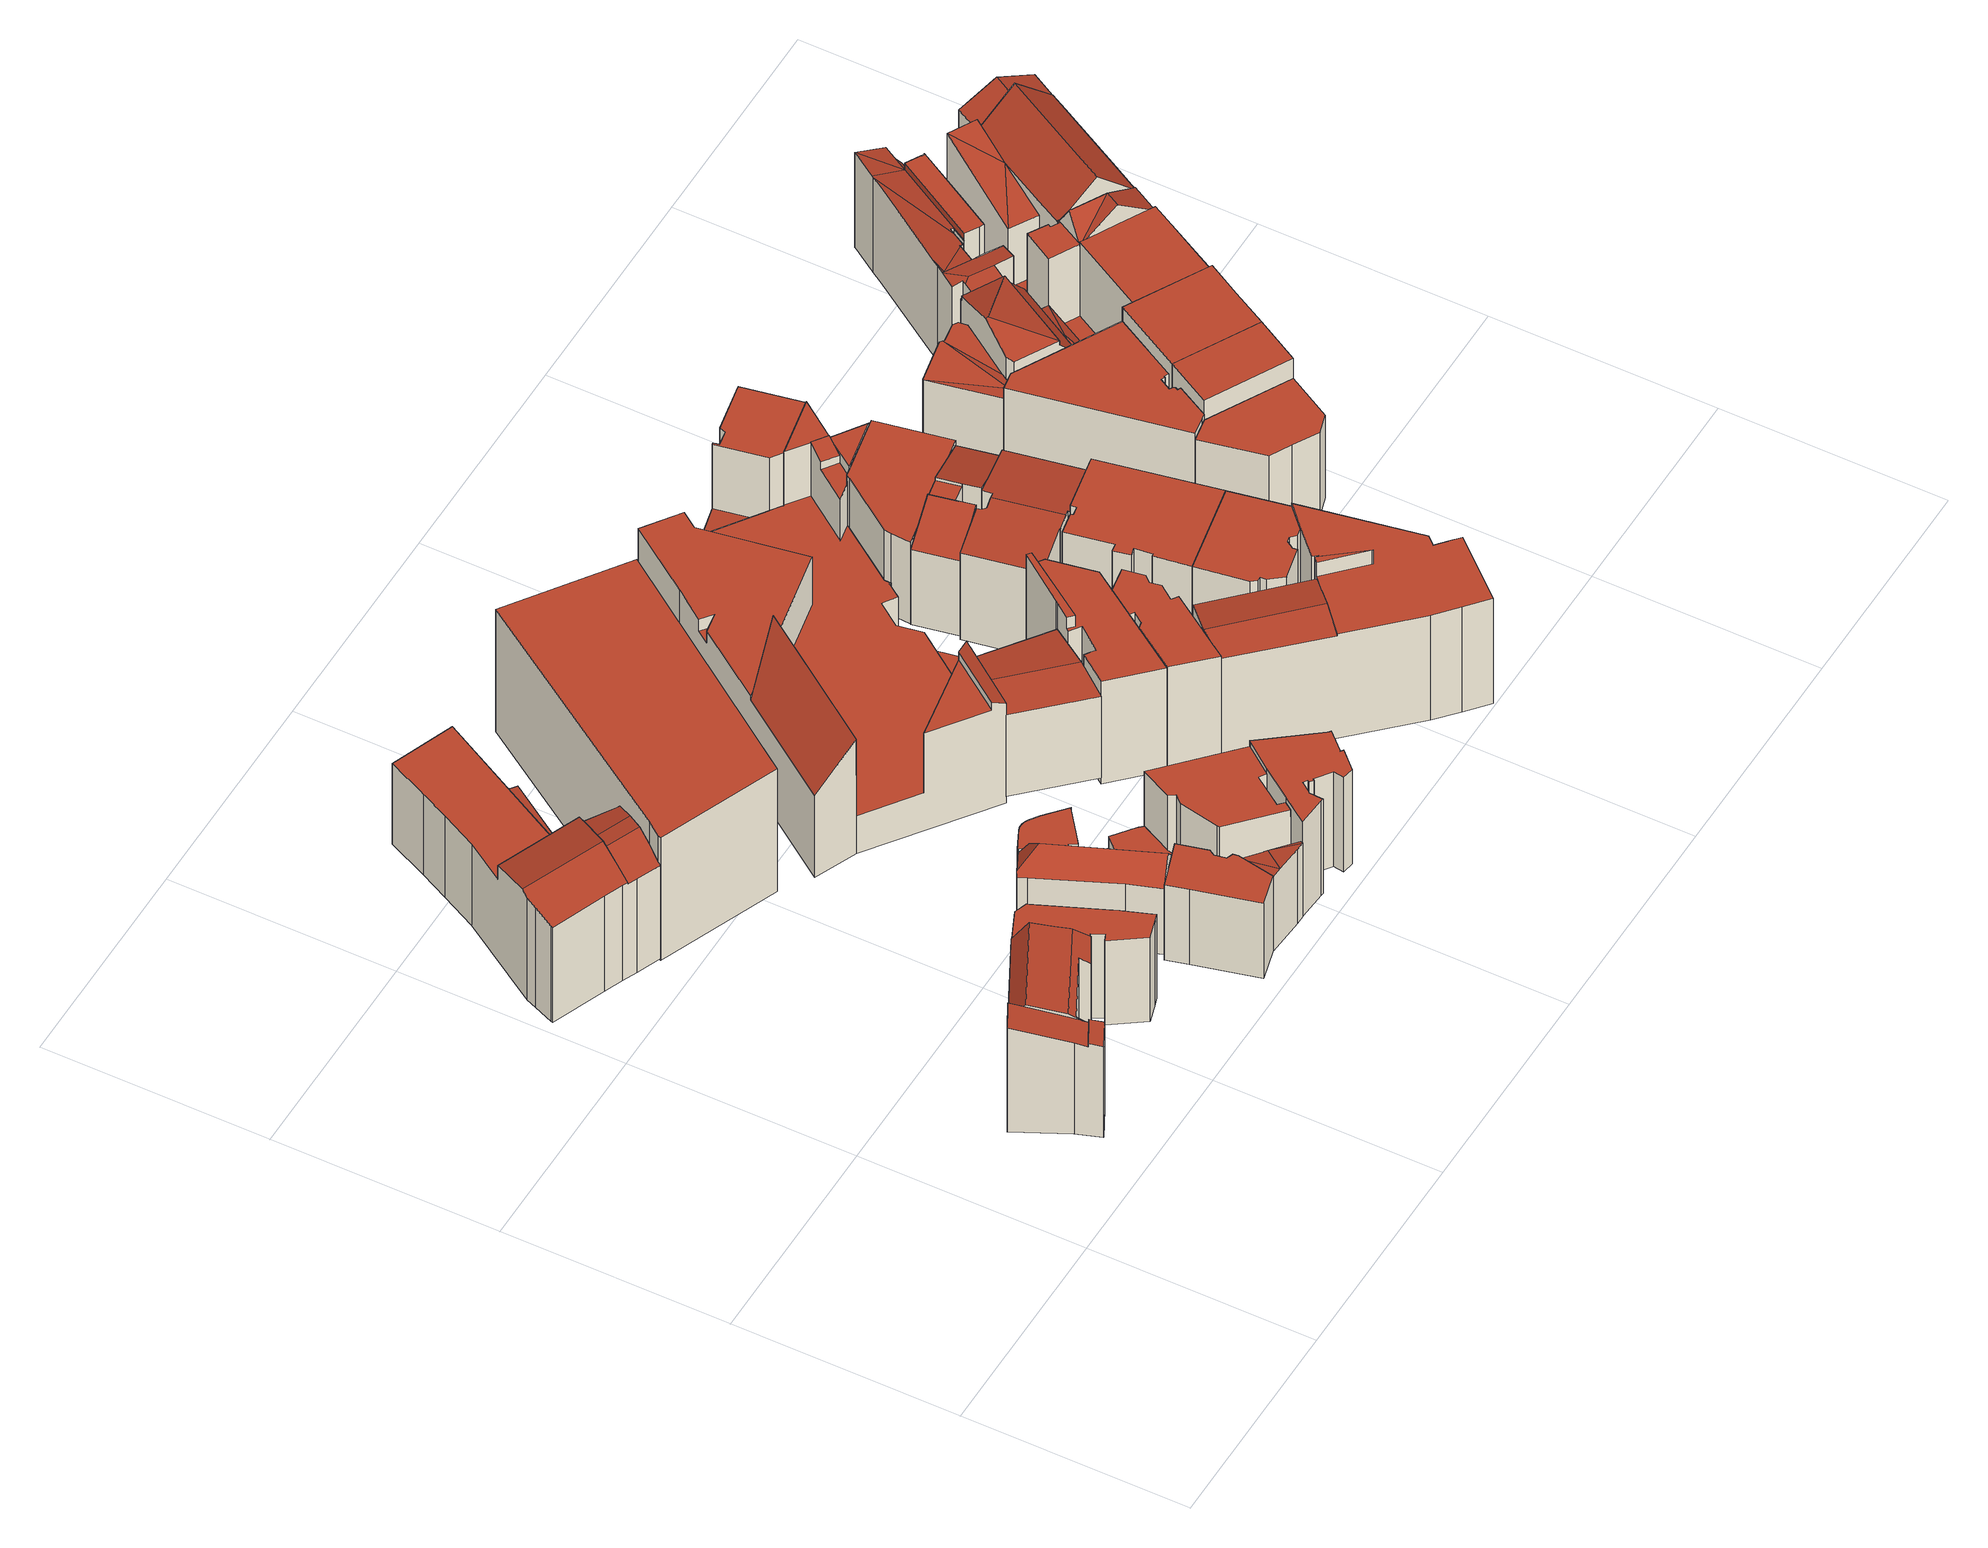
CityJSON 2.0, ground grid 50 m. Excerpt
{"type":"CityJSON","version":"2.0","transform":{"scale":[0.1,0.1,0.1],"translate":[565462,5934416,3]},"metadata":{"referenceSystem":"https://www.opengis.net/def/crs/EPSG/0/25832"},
"CityObjects":{
"building1":{"type":"Building","attributes":{"Gemeindeschluessel":"02100108","Geometrietyp2DReferenz":"3000","function":"31001_2010","roofType":"2100","measuredHeight":28.97,"storeysAboveGround":5},"address":[{"country":"Germany","locality":"Hamburg","thoroughfareNumber":"23","thoroughfareName":"Gänsemarkt","postcode":"20354"}],"geometry":[{"type":"Solid","lod":"2","boundaries":[[[[0,1,2,3,4,5,6]],[[6,7,8,9,10]],[[11,12,13,14]],[[15,16,17,8,7,18]],[[19,20,21,22,23,24,25,26,15,18,5]],[[27,20,19,28]],[[0,6,10]],[[2,1,29,30]],[[13,12,4,3]],[[17,16,31,32]],[[26,25,33,34]],[[25,24,35,33]],[[24,23,36,35]],[[23,22,37,36]],[[22,21,38,37]],[[39,30,29,40,32,31,34,33,35,36,37,38,41]],[[29,1,0,10,9,40]],[[5,18,7,6]],[[38,21,20,27,41]],[[31,16,15,26,34]],[[41,27,28,11,14,39]],[[40,9,8,17,32]],[[39,14,13,3,2,30]],[[12,11,28,19,5,4]]]],"semantics":{"surfaces":[{"type":"RoofSurface"},{"type":"WallSurface"},{"type":"GroundSurface"}],"values":[[0,0,0,0,0,0,1,1,1,1,1,1,1,1,1,2,1,1,1,1,1,1,1,1]]}}]},
"building2":{"type":"Building","attributes":{"Gemeindeschluessel":"02100108","Geometrietyp2DReferenz":"3000","function":"31001_2010","roofType":"1000","measuredHeight":23.47,"storeysAboveGround":5},"address":[{"country":"Germany","locality":"Hamburg","thoroughfareNumber":"19","thoroughfareName":"Gänsemarkt","postcode":"20354"}],"geometry":[{"type":"Solid","lod":"2","boundaries":[[[[42,43,44,45]],[[46,47,48,49]],[[47,50,51,48]],[[50,52,53,51]],[[52,54,55,53]],[[54,56,57,55]],[[56,58,59,57]],[[58,60,61,59]],[[60,62,63,61]],[[62,64,65,63]],[[64,66,67,65]],[[66,42,45,67]],[[68,69,70,71]],[[69,72,73,70]],[[69,68,74,75,43,42,66,64,62,60,58,56,54,52,50,47,46,72]],[[48,51,53,55,57,59,61,63,65,67,45,44,76,77,71,70,73,49]],[[73,72,46,49]],[[77,74,68,71]],[[76,75,74,77]],[[44,43,75,76]]]],"semantics":{"surfaces":[{"type":"WallSurface"},{"type":"RoofSurface"},{"type":"GroundSurface"}],"values":[[0,0,0,0,0,0,0,0,0,0,0,0,0,0,1,2,0,0,0,0]]}}]},
"building3":{"type":"Building","attributes":{"Gemeindeschluessel":"02100108","Geometrietyp2DReferenz":"3000","function":"31001_2010","roofType":"1000","measuredHeight":28.95,"storeysAboveGround":7},"address":[{"country":"Germany","locality":"Hamburg","thoroughfareNumber":"44b","thoroughfareName":"Gänsemarkt","postcode":"20354"}],"geometry":[{"type":"Solid","lod":"2","boundaries":[[[[78,79,80,81,82,83,84]],[[80,85,86,81]],[[87,88,89,90]],[[86,85,91,92,93]],[[94,95,88,87,96]],[[97,98,99,100,101]],[[102,103,104,105]],[[103,106,107,104]],[[106,108,109,107]],[[110,102,105,111]],[[112,113,114,115]],[[79,78,116,117]],[[78,84,118,116]],[[92,91,119,120]],[[88,95,101,100]],[[94,96,121,122]],[[98,97,123,124]],[[125,82,81,86,93,126,127]],[[121,128,120,119,117,116,118,129,130,111,105,104,107,109,115,114,131,132,124,123,122]],[[109,108,133,134,135,112,115]],[[119,91,85,80,79,117]],[[121,96,87,90,136,137,128]],[[128,137,126,93,92,120]],[[123,97,101,95,94,122]],[[132,138,139,99,98,124]],[[118,84,83,129]],[[129,83,82,125,140,130]],[[89,88,100,99,139,141]],[[132,131,142,138]],[[131,114,113,142]],[[90,89,141,135,134,136]],[[111,130,140,110]],[[113,112,135,141,139,138,142]],[[126,137,136,134,133,127]],[[133,108,106,103,102,110,140,125,127]]]],"semantics":{"surfaces":[{"type":"RoofSurface"},{"type":"WallSurface"},{"type":"GroundSurface"}],"values":[[0,0,0,0,0,0,1,1,1,1,1,1,1,1,1,1,1,1,2,1,1,1,1,1,1,1,1,1,1,1,1,1,0,0,0]]}}]},
"building4":{"type":"Building","attributes":{"Gemeindeschluessel":"02100108","Geometrietyp2DReferenz":"3000","function":"31001_2310","roofType":"3200","measuredHeight":23.47,"storeysAboveGround":6},"address":[{"country":"Germany","locality":"Hamburg","thoroughfareNumber":"40","thoroughfareName":"Gerhofstraße","postcode":"20354"}],"geometry":[{"type":"Solid","lod":"2","boundaries":[[[[143,144,145,146,147,148,149]],[[150,151,147,146]],[[144,143,152,153]],[[143,149,154,152]],[[149,148,155,154]],[[156,157,158,159]],[[157,160,161,158]],[[160,162,163,161]],[[162,164,165,163]],[[164,166,167,165]],[[166,168,169,167]],[[170,171,172,173]],[[152,154,155,174,159,158,161,163,165,167,169,173,172,153]],[[144,153,172,171,145]],[[173,169,168,170]],[[174,151,150,156,159]],[[155,148,147,151,174]],[[168,166,164,162,160,157,156,150,146,145,171,170]]]],"semantics":{"surfaces":[{"type":"RoofSurface"},{"type":"WallSurface"},{"type":"GroundSurface"}],"values":[[0,0,1,1,1,1,1,1,1,1,1,1,2,1,1,1,1,0]]}}]},
"building5":{"type":"Building","attributes":{"Gemeindeschluessel":"02100108","Geometrietyp2DReferenz":"3000","function":"31001_2310","roofType":"1000","measuredHeight":20.91,"storeysAboveGround":5},"address":[{"country":"Germany","locality":"Hamburg","thoroughfareNumber":"38","thoroughfareName":"Gerhofstraße","postcode":"20354"}],"geometry":[{"type":"Solid","lod":"2","boundaries":[[[[175,176,177,178,179]],[[180,181,182]],[[183,184,179,178]],[[185,186,187,188]],[[189,190,182,181]],[[191,192,193,194]],[[192,195,196,193]],[[177,176,197,198]],[[176,175,199,197]],[[187,200,201,194,193,196,202,198,197,199,188]],[[201,200,180,182,190,203]],[[194,201,203,191]],[[187,186,189,181,180,200]],[[199,175,179,184,185,188]],[[202,204,183,178,177,198]],[[202,196,195,204]],[[195,192,191,203,190,189,186,185,184,183,204]]]],"semantics":{"surfaces":[{"type":"RoofSurface"},{"type":"WallSurface"},{"type":"GroundSurface"}],"values":[[0,0,1,1,1,1,1,1,1,2,1,1,1,1,1,1,0]]}}]},
"building6":{"type":"Building","attributes":{"Gemeindeschluessel":"02100108","Geometrietyp2DReferenz":"3000","function":"31001_2010","roofType":"1000","measuredHeight":18.96,"storeysAboveGround":5},"address":[{"country":"Germany","locality":"Hamburg","thoroughfareNumber":"13","thoroughfareName":"Gänsemarkt","postcode":"20354"}],"geometry":[{"type":"Solid","lod":"2","boundaries":[[[[205,206,207,208]],[[206,209,210,207]],[[209,211,212,210]],[[211,213,214,212]],[[213,215,216,214]],[[215,217,218,216]],[[217,219,220,218]],[[219,221,222,220]],[[221,223,224,222]],[[225,226,227,228]],[[229,225,228,230]],[[223,229,230,224]],[[208,227,226,205]],[[208,207,210,212,214,216,218,220,222,224,230,228,227]],[[226,225,229,223,221,219,217,215,213,211,209,206,205]]]],"semantics":{"surfaces":[{"type":"WallSurface"},{"type":"GroundSurface"},{"type":"RoofSurface"}],"values":[[0,0,0,0,0,0,0,0,0,0,0,0,0,1,2]]}}]},
"building7":{"type":"Building","attributes":{"Gemeindeschluessel":"02100108","Geometrietyp2DReferenz":"3000","function":"31001_2050","roofType":"1000","measuredHeight":4.53,"storeysAboveGround":1},"address":[{"country":"Germany","locality":"Hamburg","thoroughfareNumber":"46","thoroughfareName":"Jungfernstieg","postcode":"20354"}],"geometry":[{"type":"Solid","lod":"2","boundaries":[[[[231,232,220,233]],[[234,235,236,237]],[[235,238,239,236]],[[238,240,241,239]],[[240,242,243,241]],[[242,231,233,243]],[[244,245,246,247]],[[248,249,250,251]],[[252,251,250,253,247,246,237,236,239,241,243,233,220,218,254,255]],[[244,256,249,248,257,258,259,260,232,231,242,240,238,235,234,245]],[[257,252,255,258]],[[244,247,253,256]],[[248,251,252,257]],[[256,253,250,249]],[[258,255,254,259]],[[259,254,218,260]],[[234,237,246,245]],[[260,218,220,232]]]],"semantics":{"surfaces":[{"type":"WallSurface"},{"type":"GroundSurface"},{"type":"RoofSurface"}],"values":[[0,0,0,0,0,0,0,0,1,2,0,0,0,0,0,0,0,0]]}}]},
"building8":{"type":"Building","attributes":{"Gemeindeschluessel":"02100108","Geometrietyp2DReferenz":"3000","function":"31001_2010","roofType":"1000","measuredHeight":34.11,"storeysAboveGround":8},"address":[{"country":"Germany","locality":"Hamburg","thoroughfareNumber":"45","thoroughfareName":"Gänsemarkt","postcode":"20354"}],"geometry":[{"type":"Solid","lod":"2","boundaries":[[[[261,262,263,264]],[[265,266,267,262,261,268]],[[264,263,269,270,271,272]],[[270,266,265,271]],[[272,268,261,264]],[[271,265,268,272]],[[269,267,266,270]],[[263,262,267,269]]]],"semantics":{"surfaces":[{"type":"WallSurface"},{"type":"RoofSurface"},{"type":"GroundSurface"}],"values":[[0,1,2,0,0,0,0,0]]}}]},
"building9":{"type":"Building","attributes":{"Gemeindeschluessel":"02100108","Geometrietyp2DReferenz":"3000","function":"31001_2050","roofType":"1000","measuredHeight":9.04,"storeysAboveGround":2},"address":[{"country":"Germany","locality":"Hamburg","thoroughfareNumber":"45","thoroughfareName":"Jungfernstieg","postcode":"20354"}],"geometry":[{"type":"Solid","lod":"2","boundaries":[[[[273,274,275,276]],[[274,277,278,275]],[[279,280,281,282]],[[283,284,285,286]],[[287,288,289,290]],[[288,283,286,289]],[[283,288,287,291,280,279,277,274,273,284]],[[290,289,286,285,276,275,278,282,281,292]],[[285,284,273,276]],[[292,291,287,290]],[[281,280,291,292]],[[278,277,279,282]]]],"semantics":{"surfaces":[{"type":"WallSurface"},{"type":"RoofSurface"},{"type":"GroundSurface"}],"values":[[0,0,0,0,0,0,1,2,0,0,0,0]]}}]},
"building10":{"type":"Building","attributes":{"Gemeindeschluessel":"02100108","Geometrietyp2DReferenz":"3000","function":"31001_2310","roofType":"1000","measuredHeight":24.84,"storeysAboveGround":6},"address":[{"country":"Germany","locality":"Hamburg","thoroughfareNumber":"44","thoroughfareName":"Jungfernstieg","postcode":"20354"}],"geometry":[{"type":"Solid","lod":"2","boundaries":[[[[293,294,295,296,297,298,299,300,301,302,303,304]],[[305,306,307]],[[308,309,310,311,305,307]],[[312,308,307,313]],[[314,315,316,317]],[[317,316,318]],[[319,320,308,312]],[[321,322,315,323,324,325]],[[311,310,326,327]],[[297,296,328,329]],[[296,295,330,328]],[[295,294,331,330]],[[294,293,332,331]],[[316,315,322]],[[304,303,333,334]],[[303,302,335,333]],[[302,301,336,335]],[[301,300,337,336]],[[325,324,338,339]],[[313,307,306,340,341]],[[341,340,327,326,339,338,329,328,330,331,332,334,333,335,336,337,342]],[[337,300,299,314,317,318,320,319,342]],[[323,315,314,299,298]],[[334,332,293,304]],[[338,324,323,298,297,329]],[[342,319,312,313,341]],[[320,318,316,322,321,309,308]],[[326,310,309,321,325,339]],[[340,306,305,311,327]]]],"semantics":{"surfaces":[{"type":"RoofSurface"},{"type":"WallSurface"},{"type":"GroundSurface"}],"values":[[0,0,0,0,0,0,0,0,1,1,1,1,1,1,1,1,1,1,1,1,2,1,1,1,1,1,1,1,1]]}}]},
"building11":{"type":"Building","attributes":{"Gemeindeschluessel":"02100108","Geometrietyp2DReferenz":"3000","function":"31001_2310","roofType":"1000","measuredHeight":26.3,"storeysAboveGround":6},"address":[{"country":"Germany","locality":"Hamburg","thoroughfareNumber":"43","thoroughfareName":"Jungfernstieg","postcode":"20354"}],"geometry":[{"type":"Solid","lod":"2","boundaries":[[[[343,344,345,346]],[[344,347,348,345]],[[347,349,350,348]],[[351,352,353,354]],[[355,356,357,358]],[[356,359,360,357]],[[361,362,363,364]],[[362,365,366,363]],[[365,367,368,366]],[[367,369,370,368]],[[369,371,372,370]],[[371,373,374,372]],[[373,375,376,374]],[[375,377,378,376]],[[377,375,373,371,369,367,365,362,361,359,356,355,352,351,349,347,344,343,379]],[[363,366,368,370,372,374,376,378,380,346,345,348,350,354,353,358,357,360,364]],[[360,359,361,364]],[[378,377,379,380]],[[353,352,355,358]],[[380,379,343,346]],[[350,349,351,354]]]],"semantics":{"surfaces":[{"type":"WallSurface"},{"type":"RoofSurface"},{"type":"GroundSurface"}],"values":[[0,0,0,0,0,0,0,0,0,0,0,0,0,0,1,2,0,0,0,0,0]]}}]},
"building12":{"type":"Building","attributes":{"Gemeindeschluessel":"02100108","Geometrietyp2DReferenz":"3000","function":"31001_2010","roofType":"3100","measuredHeight":23.64,"storeysAboveGround":5},"address":[{"country":"Germany","locality":"Hamburg","thoroughfareNumber":"48","thoroughfareName":"Jungfernstieg","postcode":"20354"}],"geometry":[{"type":"Solid","lod":"2","boundaries":[[[[381,382,383,384]],[[383,382,385,386]],[[387,384,383,386,388]],[[388,386,385,389]],[[388,389,390,387]],[[385,382,381,390,389]],[[390,381,384,387]]]],"semantics":{"surfaces":[{"type":"RoofSurface"},{"type":"WallSurface"},{"type":"GroundSurface"}],"values":[[0,1,1,2,1,1,0]]}}]},
"building13":{"type":"Building","attributes":{"Gemeindeschluessel":"02100108","Geometrietyp2DReferenz":"3000","function":"31001_2050","roofType":"1000","measuredHeight":31.86,"storeysAboveGround":6},"address":[{"country":"Germany","locality":"Hamburg","thoroughfareNumber":"2","thoroughfareName":"Büschstraße","postcode":"20354"}],"geometry":[{"type":"Solid","lod":"2","boundaries":[[[[391,392,393,394,395]],[[396,397,398]],[[399,400,401]],[[402,403,404,405,406,407]],[[408,409,410]],[[411,412,413,414,415,416]],[[417,418,419,420,421]],[[422,423,424,425,426,427]],[[392,428,393]],[[428,392,391,429,430]],[[431,432,401,400]],[[433,394,393]],[[432,434,399,401]],[[406,405,396,398]],[[403,402,435,436]],[[402,407,437,435]],[[438,439,409,408]],[[440,441,442,443]],[[444,445,446,447]],[[448,449,450,451]],[[449,452,453,450]],[[454,455,456,457]],[[455,458,459,456]],[[458,460,461,459]],[[460,462,463,461]],[[416,415,464,465]],[[466,467,468,469]],[[419,418,470,466]],[[421,420,414,413]],[[471,472,427,426]],[[424,423,473,474]],[[423,422,475,473]],[[407,406,398,397,476,477,478,437]],[[422,427,472,479,412,411,480,475]],[[400,399,434,481,482,483,395,394,433,431]],[[441,440,439,438,484,485,462,460,458,455,454,465,464,469,468,486,452,449,448,487,447,446,488,430,429,477,476,489]],[[456,459,461,463,490,491,492,443,442,436,435,437,478,483,482,493,494,451,450,453,495,496,474,473,475,480,457]],[[445,444,497,481,434,432,431,433,393,428,498]],[[490,485,484,491]],[[491,484,438,408,410,492]],[[497,493,482,481]],[[444,447,487,494,493,497]],[[496,495,486,468,467,499]],[[496,499,500,425,424,474]],[[421,413,412,479,417]],[[426,425,500,470,418,417,471]],[[464,415,414,420,419,466,469]],[[480,411,416,465,454,457]],[[463,462,485,490]],[[453,452,486,495]],[[494,487,448,451]],[[492,410,409,439,440,443]],[[498,488,446,445]],[[442,441,489,404,403,436]],[[428,430,488,498]],[[476,397,396,405,404,489]],[[478,477,429,391,395,483]],[[479,472,471,417]],[[467,466,470,500,499]]]],"semantics":{"surfaces":[{"type":"RoofSurface"},{"type":"WallSurface"},{"type":"GroundSurface"}],"values":[[0,0,0,0,0,0,0,0,1,1,1,1,1,1,1,1,1,1,1,1,1,1,1,1,1,1,1,1,1,1,1,1,1,1,1,0,2,0,1,1,1,1,1,1,1,1,1,1,1,1,1,1,1,1,1,1,1,0,0]]}}]},
"building14":{"type":"Building","attributes":{"Gemeindeschluessel":"02100108","Geometrietyp2DReferenz":"3000","function":"31001_2310","roofType":"1000","measuredHeight":31.57,"storeysAboveGround":6},"address":[{"country":"Germany","locality":"Hamburg","thoroughfareNumber":"49","thoroughfareName":"Jungfernstieg","postcode":"20354"}],"geometry":[{"type":"Solid","lod":"2","boundaries":[[[[501,502,503,504,505,506]],[[507,508,509,510]],[[508,511,512,509]],[[513,514,515,516]],[[504,503,517,518]],[[503,502,519,517]],[[501,506,520,521]],[[506,505,522,520]],[[523,524,525,526]],[[524,527,528,525]],[[509,512,516,515,529,518,517,519,526,525,528,510]],[[524,523,521,520,522,530,514,513,511,508,507,527]],[[530,529,515,514]],[[519,502,501,521,523,526]],[[529,530,522,505,504,518]],[[507,510,528,527]],[[513,516,512,511]]]],"semantics":{"surfaces":[{"type":"RoofSurface"},{"type":"WallSurface"},{"type":"GroundSurface"}],"values":[[0,1,1,1,1,1,1,1,1,1,2,0,1,1,1,1,1]]}}]},
"building15":{"type":"Building","attributes":{"Gemeindeschluessel":"02100108","Geometrietyp2DReferenz":"3000","function":"31001_2010","roofType":"1000","measuredHeight":28.91,"storeysAboveGround":6},"address":[{"country":"Germany","locality":"Hamburg","thoroughfareNumber":"50","thoroughfareName":"Jungfernstieg","postcode":"20354"}],"geometry":[{"type":"Solid","lod":"2","boundaries":[[[[531,532,533,534,535,536,537,538,539,540,541,542,543]],[[544,545,546,547,548,549,550,551,552,553,554,555,556]],[[541,540,545,544]],[[540,539,546,545]],[[539,538,547,546]],[[538,537,548,547]],[[537,536,549,548]],[[536,535,550,549]],[[535,534,551,550]],[[534,533,552,551]],[[533,532,553,552]],[[532,531,554,553]],[[531,543,555,554]],[[542,541,544,556]],[[555,543,542,556]]]],"semantics":{"surfaces":[{"type":"RoofSurface"},{"type":"GroundSurface"},{"type":"WallSurface"}],"values":[[0,1,2,2,2,2,2,2,2,2,2,2,2,2,2]]}}]},
"building16":{"type":"Building","attributes":{"Gemeindeschluessel":"02100108","Geometrietyp2DReferenz":"3000","function":"31001_2140","roofType":"1000","measuredHeight":3,"storeysAboveGround":1},"address":[{"country":"Germany","locality":"Hamburg","thoroughfareName":"Colonnaden","postcode":"20354"}],"geometry":[{"type":"Solid","lod":"2","boundaries":[[[[557,558,559,560]],[[561,562,563,564]],[[562,557,560,563]],[[561,558,557,562]],[[564,559,558,561]],[[563,560,559,564]]]],"semantics":{"surfaces":[{"type":"GroundSurface"},{"type":"RoofSurface"},{"type":"WallSurface"}],"values":[[0,1,2,2,2,2]]}}]},
"building17":{"type":"Building","attributes":{"Gemeindeschluessel":"02100108","Geometrietyp2DReferenz":"3000","function":"31001_2010","roofType":"1000","measuredHeight":33.04,"storeysAboveGround":8},"address":[{"country":"Germany","locality":"Hamburg","thoroughfareNumber":"1","thoroughfareName":"Colonnaden","postcode":"20354"}],"geometry":[{"type":"Solid","lod":"2","boundaries":[[[[565,566,567,568,569]],[[570,571,572,573,567,566]],[[574,575,576,577,578,579]],[[573,572,580,581]],[[572,571,582,580]],[[583,584,585,586]],[[584,587,588,585]],[[587,589,590,588]],[[591,565,569]],[[592,593,594,595]],[[593,596,597,594]],[[596,598,599,597]],[[576,575,600,601]],[[574,579,602,603]],[[579,578,604,602]],[[605,606,607,608]],[[606,609,610,607]],[[609,611,612,610]],[[611,613,614,612]],[[613,615,616,614]],[[615,617,618,616]],[[617,619,620,618]],[[621,622,568,567,573,581,623]],[[624,592,595,625]],[[617,615,613,611,609,606,605,603,602,604,570,565,591,598,596,593,592,624,619]],[[621,626,627,628,586,585,588,590,601,600,608,607,610,612,614,616,618,620,625,595,594,597,599,622]],[[629,630,623,581,580,582,631,589,587,584,583,632]],[[599,598,591,569,568,622]],[[620,619,624,625]],[[600,575,574,603,605,608]],[[570,604,578,577,631,582,571]],[[590,589,631,577,576,601]],[[583,586,628,632]],[[632,628,627,629]],[[629,627,626,630]],[[630,626,621,623]],[[570,566,565]]]],"semantics":{"surfaces":[{"type":"RoofSurface"},{"type":"WallSurface"},{"type":"GroundSurface"}],"values":[[0,0,0,1,1,1,1,1,1,1,1,1,1,1,1,1,1,1,1,1,1,1,1,1,0,2,0,1,1,1,1,1,1,1,1,1,1]]}}]},
"building18":{"type":"Building","attributes":{"Gemeindeschluessel":"02100108","Geometrietyp2DReferenz":"3000","function":"31001_2010","roofType":"1000","measuredHeight":28.39,"storeysAboveGround":5},"address":[{"country":"Germany","locality":"Hamburg","thoroughfareNumber":"3","thoroughfareName":"Colonnaden","postcode":"20354"}],"geometry":[{"type":"Solid","lod":"2","boundaries":[[[[633,634,635,636]],[[634,637,612,635]],[[637,638,610,612]],[[638,639,640,610]],[[639,641,642,640]],[[641,643,644,642]],[[643,645,646,644]],[[645,647,648,646]],[[649,650,651,588]],[[650,652,585,651]],[[652,650,649,653,647,645,643,641,639,638,637,634,633,654]],[[588,651,585,586,636,635,612,610,640,642,644,646,648,590]],[[586,654,633,636]],[[585,652,654,586]],[[590,653,649,588]],[[648,647,653,590]]]],"semantics":{"surfaces":[{"type":"WallSurface"},{"type":"RoofSurface"},{"type":"GroundSurface"}],"values":[[0,0,0,0,0,0,0,0,0,0,1,2,0,0,0,0]]}}]},
"building19":{"type":"Building","attributes":{"Gemeindeschluessel":"02100108","Geometrietyp2DReferenz":"3000","function":"31001_2310","roofType":"3100","measuredHeight":25.99,"storeysAboveGround":5},"address":[{"country":"Germany","locality":"Hamburg","thoroughfareNumber":"9","thoroughfareName":"Colonnaden","postcode":"20354"}],"geometry":[{"type":"Solid","lod":"2","boundaries":[[[[655,656,657,658,659,660,661,662,663]],[[664,665,666,667,668,669,658,657]],[[662,661,670,671]],[[661,660,672,670]],[[660,659,673,672]],[[656,655,674,675]],[[655,663,676,674]],[[663,662,671,676]],[[669,668,677,678]],[[668,667,679,677]],[[667,666,680,679]],[[666,665,681,680]],[[665,664,682,681]],[[664,657,656,675,682]],[[659,658,669,678,673]],[[678,677,679,680,681,682,675,674,676,671,670,672,673]]]],"semantics":{"surfaces":[{"type":"RoofSurface"},{"type":"WallSurface"},{"type":"GroundSurface"}],"values":[[0,0,1,1,1,1,1,1,1,1,1,1,1,1,1,2]]}}]},
"building20":{"type":"Building","attributes":{"Gemeindeschluessel":"02100108","Geometrietyp2DReferenz":"3000","function":"31001_2310","roofType":"1000","measuredHeight":25.43,"storeysAboveGround":5},"address":[{"country":"Germany","locality":"Hamburg","thoroughfareNumber":"13","thoroughfareName":"Colonnaden","postcode":"20354"}],"geometry":[{"type":"Solid","lod":"2","boundaries":[[[[683,684,685,686,687]],[[688,689,687,686]],[[683,687,690,691]],[[692,693,685,684]],[[694,695,696,697]],[[686,685,693,698,699,700,701,688]],[[691,690,702,703,700,699,697,696,704]],[[705,689,688,701,706]],[[705,702,690,687,689]],[[704,696,695,692]],[[697,699,698,694]],[[704,692,684,683,691]],[[706,703,702,705]],[[701,700,703,706]],[[698,693,692,695,694]]]],"semantics":{"surfaces":[{"type":"RoofSurface"},{"type":"WallSurface"},{"type":"GroundSurface"}],"values":[[0,1,1,1,1,1,2,0,1,1,1,1,1,1,0]]}}]},
"building21":{"type":"Building","attributes":{"Gemeindeschluessel":"02100108","Geometrietyp2DReferenz":"3000","function":"31001_2010","roofType":"1000","measuredHeight":28.17,"storeysAboveGround":4},"address":[{"country":"Germany","locality":"Hamburg","thoroughfareNumber":"5","thoroughfareName":"Colonnaden","postcode":"20354"}],"geometry":[{"type":"Solid","lod":"2","boundaries":[[[[707,708,709,710,711,633,634,712,713,714,715,716,717,718]],[[719,720,721,722,723,724,725,726,727,728,729,730,731,732]],[[717,716,719,732]],[[716,715,720,719]],[[715,714,721,720]],[[714,713,722,721]],[[713,712,723,722]],[[712,634,724,723]],[[634,633,725,724]],[[633,711,726,725]],[[711,710,727,726]],[[710,709,728,727]],[[709,708,729,728]],[[708,707,730,729]],[[707,718,731,730]],[[718,717,732,731]]]],"semantics":{"surfaces":[{"type":"RoofSurface"},{"type":"GroundSurface"},{"type":"WallSurface"}],"values":[[0,1,2,2,2,2,2,2,2,2,2,2,2,2,2,2]]}}]},
"building22":{"type":"Building","attributes":{"Gemeindeschluessel":"02100108","Geometrietyp2DReferenz":"3000","function":"31001_2310","roofType":"1000","measuredHeight":22.69,"storeysAboveGround":5},"address":[{"country":"Germany","locality":"Hamburg","thoroughfareNumber":"15","thoroughfareName":"Colonnaden","postcode":"20354"}],"geometry":[{"type":"Solid","lod":"2","boundaries":[[[[733,734,735,736,737,738,739]],[[740,741,742,743,744,745,746]],[[738,737,740,746]],[[737,736,741,740]],[[736,735,742,741]],[[735,734,743,742]],[[734,733,744,743]],[[733,739,745,744]],[[745,739,738,746]]]],"semantics":{"surfaces":[{"type":"RoofSurface"},{"type":"GroundSurface"},{"type":"WallSurface"}],"values":[[0,1,2,2,2,2,2,2,2]]}}]},
"building23":{"type":"Building","attributes":{"Gemeindeschluessel":"02100108","Geometrietyp2DReferenz":"3000","function":"31001_2310","roofType":"1000","measuredHeight":25.16,"storeysAboveGround":5},"address":[{"country":"Germany","locality":"Hamburg","thoroughfareNumber":"21","thoroughfareName":"Colonnaden","postcode":"20354"}],"geometry":[{"type":"Solid","lod":"2","boundaries":[[[[747,748,749,750,751,752,753]],[[754,755,756,757]],[[750,749,756,755]],[[748,747,758,759]],[[747,753,760,758]],[[753,752,761,760]],[[762,763,764,765]],[[763,766,767,764]],[[766,768,769,767]],[[768,770,771,769]],[[770,772,773,771]],[[774,759,758,760,761,765,764,767,769,771,773,775]],[[775,776,777,754,757,774]],[[751,750,755,754,777,778]],[[775,773,772,776]],[[774,757,756,749,748,759]],[[761,752,751,778,762,765]],[[772,770,768,766,763,762,778,777,776]]]],"semantics":{"surfaces":[{"type":"RoofSurface"},{"type":"WallSurface"},{"type":"GroundSurface"}],"values":[[0,0,1,1,1,1,1,1,1,1,1,2,1,1,1,1,1,0]]}}]},
"building24":{"type":"Building","attributes":{"Gemeindeschluessel":"02100108","Geometrietyp2DReferenz":"3000","function":"31001_2010","roofType":"1000","measuredHeight":23.05,"storeysAboveGround":5},"address":[{"country":"Germany","locality":"Hamburg","thoroughfareNumber":"4","thoroughfareName":"Colonnaden","postcode":"20354"}],"geometry":[{"type":"Solid","lod":"2","boundaries":[[[[779,780,781,782,783,784,785,786]],[[787,788,789,790,791,792,793,794]],[[785,784,787,794]],[[784,783,788,787]],[[783,782,789,788]],[[782,781,790,789]],[[781,780,791,790]],[[780,779,792,791]],[[779,786,793,792]],[[786,785,794,793]]]],"semantics":{"surfaces":[{"type":"RoofSurface"},{"type":"GroundSurface"},{"type":"WallSurface"}],"values":[[0,1,2,2,2,2,2,2,2,2]]}}]},
"building25":{"type":"Building","attributes":{"Gemeindeschluessel":"02100108","Geometrietyp2DReferenz":"3000","function":"31001_2310","roofType":"1000","measuredHeight":24.58,"storeysAboveGround":5},"address":[{"country":"Germany","locality":"Hamburg","thoroughfareNumber":"14","thoroughfareName":"Colonnaden","postcode":"20354"}],"geometry":[{"type":"Solid","lod":"2","boundaries":[[[[795,796,797,798]],[[796,799,800,797]],[[799,801,802,800]],[[801,803,804,802]],[[803,805,806,804]],[[805,807,808,806]],[[807,809,810,808]],[[809,811,812,810]],[[811,813,814,812]],[[813,815,816,814]],[[815,817,788,816]],[[817,818,787,788]],[[818,819,794,787]],[[820,821,822,823]],[[819,820,823,794]],[[798,822,821,795]],[[798,797,800,802,804,806,808,810,812,814,816,788,787,794,823,822]],[[821,820,819,818,817,815,813,811,809,807,805,803,801,799,796,795]]]],"semantics":{"surfaces":[{"type":"WallSurface"},{"type":"GroundSurface"},{"type":"RoofSurface"}],"values":[[0,0,0,0,0,0,0,0,0,0,0,0,0,0,0,0,1,2]]}}]},
"building26":{"type":"Building","attributes":{"Gemeindeschluessel":"02100108","Geometrietyp2DReferenz":"3000","function":"31001_2310","roofType":"3100","measuredHeight":21.86,"storeysAboveGround":5},"address":[{"country":"Germany","locality":"Hamburg","thoroughfareNumber":"28","thoroughfareName":"Colonnaden","postcode":"20354"}],"geometry":[{"type":"Solid","lod":"2","boundaries":[[[[824,825,826,827,828,829]],[[824,829,830]],[[831,832,833,834,835,836]],[[828,827,837,838]],[[833,832,839,840]],[[832,831,841,839]],[[831,836,842,841]],[[843,844,845,838,837,840,839,841,842,846]],[[837,827,826,834,833,840]],[[844,847,825,824,830,845]],[[844,843,848,847]],[[843,846,849,848]],[[842,836,835,849,846]],[[845,830,829,828,838]],[[849,835,834,826,825,847,848]]]],"semantics":{"surfaces":[{"type":"RoofSurface"},{"type":"WallSurface"},{"type":"GroundSurface"}],"values":[[0,0,0,1,1,1,1,2,1,1,1,1,1,1,0]]}}]},
"building27":{"type":"Building","attributes":{"Gemeindeschluessel":"02100108","Geometrietyp2DReferenz":"3000","function":"31001_1120","roofType":"1000","measuredHeight":28.46,"storeysAboveGround":5},"address":[{"country":"Germany","locality":"Hamburg","thoroughfareNumber":"6","thoroughfareName":"Neuer Jungfernstieg","postcode":"20354"}],"geometry":[{"type":"Solid","lod":"2","boundaries":[[[[850,851,852,853]],[[854,789,788,855]],[[852,851,854,855]],[[851,850,789,854]],[[850,853,788,789]],[[788,853,852,855]]]],"semantics":{"surfaces":[{"type":"RoofSurface"},{"type":"GroundSurface"},{"type":"WallSurface"}],"values":[[0,1,2,2,2,2]]}}]},
"building28":{"type":"Building","attributes":{"Gemeindeschluessel":"02100108","Geometrietyp2DReferenz":"3000","function":"31001_1120","roofType":"1000","measuredHeight":28.49,"storeysAboveGround":7},"address":[{"country":"Germany","locality":"Hamburg","thoroughfareNumber":"7","thoroughfareName":"Neuer Jungfernstieg","postcode":"20354"}],"geometry":[{"type":"Solid","lod":"2","boundaries":[[[[851,856,857,858,852]],[[859,860,854,855,797]],[[858,857,859,797]],[[857,856,860,859]],[[856,851,854,860]],[[851,852,855,854]],[[855,852,858,797]]]],"semantics":{"surfaces":[{"type":"RoofSurface"},{"type":"GroundSurface"},{"type":"WallSurface"}],"values":[[0,1,2,2,2,2,2]]}}]},
"building29":{"type":"Building","attributes":{"Gemeindeschluessel":"02100108","Geometrietyp2DReferenz":"3000","function":"31001_2070","roofType":"3100","measuredHeight":33.75,"storeysAboveGround":6},"address":[{"country":"Germany","locality":"Hamburg","thoroughfareNumber":"10","thoroughfareName":"Neuer Jungfernstieg","postcode":"20354"}],"geometry":[{"type":"Solid","lod":"2","boundaries":[[[[861,862,863,864,865]],[[866,867,868,863,862]],[[866,862,861]],[[869,870,871,872]],[[873,874,875,876,877,878,879,880]],[[881,878,877]],[[875,874,882,883,884]],[[885,886,887,888]],[[889,890,891]],[[891,890,892]],[[893,894,895,896]],[[897,896,898]],[[891,892,899]],[[900,901,902,903,904]],[[889,891,899]],[[905,906,907,908,909,910,911]],[[912,913,914]],[[915,916,917]],[[918,919,920,921,922,923,915,917]],[[924,925,926,927,928,929,930,931,932,933,934]],[[935,936,937,938,939]],[[940,919,918]],[[941,924,942,943]],[[944,943,942,908]],[[945,946,940,918]],[[947,948,949,950]],[[950,949,951]],[[952,941,943]],[[953,954,955,956,957]],[[958,959,954,953]],[[960,961,943,944,906]],[[962,947,950]],[[963,964,965,966,967,968,969]],[[970,971,972,973]],[[974,970,973,975]],[[865,864,976,977]],[[866,861,871,870]],[[869,872,887,886]],[[873,880,978,979]],[[884,883,980,981]],[[890,889,885,888]],[[982,898,896]],[[895,983,896]],[[899,892,903,902]],[[910,909,934,942,901,900]],[[934,909,908,942]],[[905,960,906]],[[923,922,984,985]],[[986,987,918,917]],[[918,987,988,957,956]],[[989,990,991,992]],[[902,899,933,932,993,994]],[[932,931,995,993]],[[930,929,996,997]],[[927,926,998]],[[934,942,924]],[[942,934,933,899,902,901]],[[938,937,999,1000]],[[1001,1002,1003,1004]],[[945,918,956,955]],[[949,948,935,939]],[[959,958,1005,1006]],[[1007,1008,1009]],[[962,950,972]],[[967,966,1010,1011]],[[966,965,1012,1010]],[[965,964,1013,1012]],[[972,971,963,969]],[[1014,1015,1016,1017]],[[1015,873,979,1016]],[[1018,1019,1020,1021]],[[1019,1022,1023,1020]],[[1024,1018,1021,1025]],[[1026,994,993,995,1002,1001,1027,1028,1029,1030,1000,999,992,991,1022,1019,1018,1024,1031,1032,1017,1016,979,978,1033]],[[870,869,886,885,889,899,902,994,1026,1033,978,880,879,867,866]],[[1034,1035,1036,1037,904,903,892,890,888,887,872,871,861,865,977,1038]],[[893,1039,1040,920,1041,1042,1043,1044,1045,894]],[[1046,936,935,948,947,1047,1048,1049,1050,1051,988,1052]],[[1053,1054,1055,1056,1057,1058,974,975,1059,1060,1061,1008,1007,961,960,905,911,1062]],[[863,868,867,879,878,881,1063,1064,1065,1066,1067,976,864]],[[1056,1055,1054,1053,1062,1068,1037,1036,1035,1034,1038,977,976,1067,1066,1065,1064,1063,1069,1070,1071,981,980,1072,1073,1045,1044,1043,1042,1041,1074,1075,1076,1077,1078,1006,1005,1079,1051,1050,1049,1048,1047,1011,1010,1012,1013,1080,1081,1058,1057],[1082,997,996,1083,1004,1003],[1020,1023,1084,1085,1086,1087,985,984,1088,1089,1090,1091,1092,1093,1094,1095,1096,1097,1098,1099,1100,1025,1021]],[[961,1007,1009,1101,952,943]],[[882,983,895,894,1045,1073,1072,980,883]],[[1095,1094,1093,1102,897,898,982,1103,1096]],[[1014,1017,1032,1099,1098,1097,1096,1103,1104]],[[1090,1089,1088,984,922,921,1105,912,914,1091]],[[919,940,946,1076,1075,1074,1041,920]],[[1079,1005,958,953,957,988,1051]],[[955,954,959,1006,1078,1077,1076,946,945]],[[972,1106,1059,975,973,972,969,968,947,962]],[[974,1058,1081,1080,1013,964,963,971,970]],[[1031,1024,1025,1100,1099,1032]],[[968,967,1011,1047,947]],[[1009,1107,952,1101]],[[1108,950,951,1029,1028,1109]],[[906,944,908,907]],[[926,925,924,941]],[[1029,951,949,939,938,1000,1030]],[[998,952,1109,1028,1027,928,927]],[[928,1027,1001,1004,1083,996,929]],[[1082,1003,1002,995,931,930,997]],[[991,990,1084,1023,1022]],[[999,937,936,1046,1110,989,992]],[[1084,990,986,917,916,1086,1085]],[[915,923,985,1087,1086,916]],[[1062,911,910,900,904,1037,1068]],[[1091,914,913,1102,1093,1092]],[[875,884,981,1071,1070,876]],[[876,1070,1069,1063,881,877]],[[1008,1061,1060,1059,1106,1111,1107,1009]],[[1107,1111,1106,972,950,1108,1109,952]],[[998,926,941,952]],[[989,1110,1046,1052,988,987,986,990]],[[1102,913,912,1105,921,920,1040,1039,893,896,897]],[[873,1015,1014,1104,1103,982,896,983,882,874]]]],"semantics":{"surfaces":[{"type":"RoofSurface"},{"type":"WallSurface"},{"type":"GroundSurface"}],"values":[[0,0,0,0,0,0,0,0,0,0,0,0,0,0,0,0,0,0,0,0,0,0,0,0,0,0,0,0,0,0,0,0,0,0,0,1,1,1,1,1,1,1,1,1,1,1,1,1,0,1,1,1,1,1,1,1,1,1,1,1,1,1,1,1,1,1,1,1,1,1,1,1,1,0,1,1,1,1,1,1,2,0,1,1,1,1,1,1,1,1,1,1,1,1,1,1,1,1,1,1,1,1,1,1,1,1,1,1,1,0,0,0,0,0,0]]}}]}
},
"vertices":[
[230,297,319],[173,267,319],[229,152,284],[238,127,277],[294,156,277],[288,171,282],[243,270,311],[244,266,316],[436,364,316],[419,394,271],[230,297,271],[307,129,280],[294,156,286],[238,127,286],[249,99,280],[477,293,297],[475,296,298],[459,322,305],[278,192,297],[294,156,270],[298,158,270],[287,180,287],[424,250,287],[435,229,271],[497,262,272],[495,264,274],[496,265,274],[312,132,270],[307,129,270],[173,267,29],[229,152,29],[475,296,29],[459,322,29],[495,264,29],[496,265,29],[497,262,29],[435,229,29],[424,250,29],[287,180,29],[249,99,29],[419,394,29],[312,132,29],
[419,394,258],[495,428,258],[495,428,24],[419,394,24],[511,241,258],[527,248,258],[527,248,24],[511,241,24],[514,274,258],[514,274,24],[496,265,258],[496,265,24],[475,296,258],[475,296,24],[477,297,258],[477,297,24],[475,304,258],[475,304,24],[476,313,258],[476,313,24],[481,315,258],[481,315,24],[473,329,258],[473,329,24],[459,322,258],[459,322,24],[619,187,258],[604,182,258],[604,182,24],[619,187,24],[560,169,258],[560,169,24],[594,254,258],[523,418,258],[523,418,24],[594,254,24],
[250,1068,296],[274,1101,308],[295,1133,319],[220,1164,319],[173,1092,294],[194,1083,294],[247,1061,294],[316,1165,314],[241,1195,314],[281,1257,147],[366,1528,154],[231,1276,154],[280,1256,147],[339,1200,302],[333,1203,302],[273,1244,298],[368,1499,152],[383,1521,152],[418,1465,147],[415,1570,147],[429,1589,147],[403,1599,147],[366,1528,147],[383,1521,147],[2,1161,298],[3,1165,299],[3,1165,34],[2,1161,34],[21,1208,312],[21,1208,34],[31,1232,318],[31,1232,34],[120,1114,299],[120,1114,34],[150,1418,259],[190,1498,259],[190,1498,34],[150,1418,34],[250,1068,34],[274,1101,34],[247,1061,34],[339,1200,34],[333,1203,34],[418,1465,34],[368,1499,34],[415,1570,34],[429,1589,34],[173,1092,299],[273,1244,302],[226,1174,324],[272,1244,34],[194,1083,34],[162,1097,34],[222,1563,34],[263,1653,34],[41,1249,324],[94,1331,298],[94,1331,259],[280,1256,298],[272,1244,302],[263,1653,259],[403,1599,259],[162,1097,299],[231,1276,259],[222,1563,259],
[704,301,205],[730,232,202],[772,246,255],[677,474,255],[628,496,211],[621,493,202],[630,474,202],[690,503,227],[680,522,201],[704,301,20],[730,232,20],[630,474,20],[621,493,20],[728,438,215],[725,431,221],[725,431,20],[728,438,20],[749,387,214],[749,387,20],[757,387,206],[757,387,20],[759,384,205],[759,384,20],[762,379,204],[762,379,20],[758,371,212],[758,371,20],[806,300,192],[819,262,195],[819,262,20],[806,300,20],[680,522,20],
[853,200,70],[877,203,70],[893,285,70],[835,267,70],[852,200,70],[868,154,70],[864,156,70],[866,146,70],[835,267,213],[852,200,213],[845,187,213],[850,162,213],[850,162,4],[845,187,4],[864,156,213],[866,146,213],[779,43,213],[744,184,213],[744,184,4],[779,43,4],[730,232,213],[730,232,4],[877,203,4],[893,285,4],[853,200,4],[868,154,4],[851,61,4],[826,264,4],[851,61,213],[826,264,213],
[731,547,211],[741,547,211],[741,547,21],[731,547,21],[750,545,211],[750,545,21],[758,540,211],[758,540,21],[778,526,211],[778,526,21],[824,486,211],[824,486,21],[822,485,211],[822,485,21],[747,428,211],[747,428,21],[737,444,211],[737,444,21],[728,438,211],[728,438,21],[679,523,211],[722,544,211],[722,544,21],[679,523,21],[680,522,211],[680,522,21],
[738,421,66],[747,428,66],[738,421,21],[789,383,66],[779,393,66],[779,393,21],[789,383,21],[762,379,66],[762,379,21],[759,384,66],[759,384,21],[757,387,66],[757,387,21],[811,371,66],[795,387,66],[795,387,21],[811,371,21],[784,346,66],[789,354,66],[789,354,21],[784,346,21],[815,300,21],[799,349,21],[885,437,21],[830,379,21],[799,349,66],[815,300,66],[830,379,66],[885,437,66],[822,485,66],
[247,1061,370],[250,1068,370],[250,1068,29],[247,1061,29],[863,1451,370],[619,1624,370],[274,1101,370],[512,953,370],[274,1101,29],[619,1624,29],[863,1451,29],[512,953,29],
[815,300,98],[830,379,98],[830,379,8],[815,300,8],[885,437,98],[885,437,8],[934,399,98],[941,391,98],[941,391,8],[934,399,8],[877,203,98],[893,285,98],[893,285,8],[877,203,8],[901,290,98],[884,202,98],[884,202,8],[901,290,8],[907,321,98],[907,321,8],
[941,391,251],[907,321,251],[916,308,251],[901,290,251],[884,202,251],[883,195,251],[986,98,251],[999,116,251],[986,128,251],[1032,193,251],[1047,183,251],[1095,246,251],[866,142,205],[851,61,209],[877,60,209],[911,106,205],[905,111,205],[904,111,205],[866,143,205],[956,55,209],[936,56,209],[986,98,78],[938,143,78],[911,106,82],[986,97,78],[962,63,82],[957,55,209],[962,63,205],[905,111,78],[911,106,78],[883,195,78],[882,189,78],[934,146,78],[904,111,3],[866,143,3],[901,290,3],[884,202,3],[916,308,3],[907,321,3],[941,391,3],[1047,183,3],[1095,246,3],[1032,193,3],[986,128,3],[999,116,3],[882,189,3],[934,146,3],[851,61,3],[936,56,3],[957,55,3],
[1030,81,267],[1028,50,267],[1028,50,4],[1030,81,4],[1022,51,267],[1022,51,4],[957,55,267],[957,55,4],[999,116,267],[1047,183,267],[1047,183,4],[999,116,4],[1095,246,267],[1186,127,267],[1186,127,4],[1095,246,4],[1191,122,267],[1191,122,4],[1154,82,267],[1159,77,267],[1159,77,4],[1154,82,4],[1122,38,267],[1122,38,4],[1096,43,267],[1096,43,4],[1100,67,267],[1100,67,4],[1065,92,267],[1065,92,4],[1063,89,267],[1063,89,4],[1054,95,267],[1054,95,4],[1057,99,267],[1057,99,4],[1047,105,267],[1047,105,4],
[996,763,261],[943,692,251],[1073,557,251],[1125,629,261],[943,692,24],[1073,557,24],[1188,716,249],[1188,716,24],[1039,823,24],[1039,823,252],
[689,879,325],[896,1173,325],[773,1149,243],[758,1146,233],[597,918,233],[1004,829,277],[804,795,277],[919,710,277],[887,1329,210],[867,1301,210],[912,1309,210],[1039,823,283],[1043,828,283],[1050,837,283],[1004,829,300],[919,710,300],[943,692,284],[1172,996,68],[1060,840,68],[1195,863,68],[1347,1260,227],[1362,1263,227],[1387,1298,227],[1354,1321,227],[1304,1251,227],[1346,1259,227],[1403,1322,256],[1412,1334,261],[1380,1357,261],[1354,1321,248],[1387,1298,248],[1494,1288,68],[1492,1299,68],[1487,1326,68],[1470,1415,68],[1412,1334,68],[1481,1286,68],[896,1173,243],[689,879,111],[896,1173,111],[867,1301,243],[912,1309,243],[758,1146,243],[887,1329,243],[1039,823,6],[1043,828,6],[943,692,6],[1172,996,111],[1060,840,111],[1057,839,111],[1053,842,111],[1053,842,6],[1057,839,6],[1118,1488,243],[1093,1452,243],[1093,1452,111],[1118,1488,111],[1145,1524,111],[1179,1499,111],[1179,1499,6],[1145,1524,6],[1308,1408,111],[1308,1408,6],[1341,1251,111],[1255,1129,111],[1255,1129,6],[1341,1251,6],[1254,1113,111],[1254,1113,6],[1251,1115,111],[1251,1115,6],[1229,1084,111],[1229,1084,6],[1304,1251,111],[1346,1259,111],[1380,1357,259],[1334,1390,259],[1334,1390,111],[1380,1357,111],[1412,1334,259],[1412,1334,256],[1481,1286,256],[1492,1299,6],[1487,1326,6],[1494,1288,6],[804,795,111],[690,878,111],[690,878,6],[1362,1263,256],[1347,1260,6],[936,1398,243],[936,1398,6],[597,918,6],[1162,1052,111],[1199,1104,111],[1333,1390,111],[1119,1488,111],[1133,1218,111],[1050,837,111],[1199,1104,6],[1162,1052,6],[1195,863,6],[1039,1544,6],[1119,1488,6],[1333,1390,6],[1470,1416,6],[1039,1544,243],[1133,1218,243],[1470,1416,259],[1470,1415,259],
[1278,821,323],[1270,828,323],[1191,720,323],[1188,716,323],[1163,681,323],[1175,669,323],[1073,557,292],[1119,620,292],[1119,620,7],[1073,557,7],[1131,612,292],[1131,612,7],[1140,605,292],[1181,658,292],[1181,658,7],[1140,605,7],[1191,720,7],[1188,716,7],[1270,828,7],[1175,669,292],[1278,821,292],[1163,681,292],[1302,804,292],[1322,698,292],[1322,698,7],[1302,804,7],[1164,464,292],[1164,464,7],[1158,675,7],[1158,675,292],
[1322,543,295],[1346,575,295],[1342,600,295],[1354,615,295],[1346,662,295],[1292,653,295],[1250,592,295],[1259,586,295],[1243,563,295],[1229,560,295],[1164,464,295],[1238,387,295],[1336,533,295],[1164,464,5],[1229,560,5],[1243,563,5],[1259,586,5],[1250,592,5],[1292,653,5],[1346,662,5],[1354,615,5],[1342,600,5],[1346,575,5],[1322,543,5],[1336,533,5],[1238,387,5],
[1390,573,6],[1394,548,6],[1370,544,6],[1366,569,6],[1394,548,36],[1390,573,36],[1366,569,36],[1370,544,36],
[1422,246,295],[1451,274,302],[1278,447,302],[1238,387,290],[1396,222,289],[1481,302,295],[1509,328,288],[1336,502,288],[1279,449,302],[1529,327,334],[1529,326,334],[1522,335,334],[1519,338,334],[1509,328,334],[1589,249,334],[1336,502,99],[1279,449,99],[1509,328,99],[1442,437,99],[1453,424,99],[1453,424,3],[1442,437,3],[1462,412,99],[1462,412,3],[1486,381,99],[1486,381,3],[1396,222,295],[1650,39,295],[1620,5,295],[1620,5,3],[1650,39,3],[1572,47,295],[1572,47,3],[1524,89,295],[1524,89,3],[1529,326,3],[1522,335,3],[1589,249,295],[1529,327,295],[1509,328,295],[1559,351,295],[1550,362,295],[1550,362,3],[1559,351,3],[1607,418,295],[1607,418,3],[1653,462,295],[1653,462,3],[1704,192,295],[1704,192,3],[1687,173,295],[1687,173,3],[1699,163,295],[1699,163,3],[1710,153,295],[1710,153,3],[1330,524,3],[1238,387,3],[1330,524,99],[1732,133,295],[1732,133,3],[1338,517,3],[1364,521,3],[1370,531,3],[1364,521,99],[1338,517,99],[1519,338,99],[1370,531,99],
[1424,552,287],[1628,591,287],[1628,591,3],[1424,552,3],[1653,462,287],[1607,418,287],[1592,415,287],[1592,415,3],[1579,426,287],[1579,426,3],[1568,424,287],[1568,424,3],[1558,408,287],[1558,408,3],[1560,397,287],[1560,397,3],[1462,412,287],[1461,425,287],[1461,425,3],[1453,424,287],[1486,381,287],[1442,437,287],
[1405,829,267],[1406,828,267],[1439,834,271],[1410,982,271],[1385,977,268],[1378,984,267],[1375,994,267],[1270,972,253],[1301,809,253],[1450,837,270],[1451,832,270],[1577,856,253],[1544,1031,253],[1419,1007,269],[1423,985,269],[1375,994,11],[1270,972,11],[1378,984,11],[1385,977,11],[1405,829,11],[1406,828,11],[1301,809,11],[1419,1007,11],[1423,985,11],[1544,1031,11],[1577,856,11],[1451,832,11],[1450,837,11],
[1373,1038,268],[1411,1045,268],[1401,1098,268],[1356,1089,268],[1368,1029,268],[1356,1089,276],[1368,1029,276],[1368,1029,22],[1373,1038,22],[1411,1045,276],[1401,1098,276],[1544,1031,236],[1419,1007,276],[1419,1007,22],[1544,1031,22],[1526,1122,236],[1526,1122,22],[1251,1069,22],[1251,1069,231],[1375,994,22],[1270,972,22],[1411,1045,22],[1375,994,277],[1270,972,231],
[1386,705,287],[1395,668,287],[1411,672,287],[1417,633,287],[1411,632,287],[1577,856,287],[1451,832,287],[1453,819,287],[1433,815,287],[1432,821,287],[1383,812,287],[1403,708,287],[1432,821,6],[1433,815,6],[1453,819,6],[1451,832,6],[1577,856,6],[1628,591,6],[1424,552,6],[1411,632,6],[1417,633,6],[1411,672,6],[1395,668,6],[1386,705,6],[1403,708,6],[1383,812,6],
[1494,1288,250],[1347,1260,250],[1341,1251,250],[1255,1129,250],[1254,1113,250],[1251,1069,250],[1526,1122,250],[1254,1113,23],[1255,1129,23],[1341,1251,23],[1347,1260,23],[1494,1288,23],[1526,1122,23],[1251,1069,23],
[1278,1438,75],[1302,1442,78],[1306,1418,78],[1307,1418,78],[1288,1520,78],[1228,1508,72],[1237,1466,72],[1310,1407,72],[1307,1418,72],[1306,1418,72],[1308,1408,72],[1278,1438,5],[1302,1442,5],[1237,1466,5],[1228,1508,5],[1292,1521,257],[1295,1508,257],[1295,1508,5],[1292,1521,5],[1327,1514,257],[1327,1514,5],[1332,1528,257],[1332,1528,5],[1444,1550,257],[1444,1550,5],[1470,1416,257],[1470,1416,5],[1308,1408,5],[1333,1390,5],[1333,1390,257],[1310,1407,257],[1288,1520,257],
[1824,554,250],[1878,523,250],[1922,536,250],[1977,636,250],[1800,732,250],[1788,730,250],[1748,723,250],[1777,579,250],[1788,730,20],[1800,732,20],[1977,636,20],[1922,536,20],[1878,523,20],[1824,554,20],[1777,579,20],[1748,723,20],
[1723,1103,266],[1938,986,266],[1938,986,20],[1723,1103,20],[1860,842,266],[1860,842,20],[1850,847,266],[1850,847,20],[1848,844,266],[1848,844,20],[1840,848,266],[1840,848,20],[1826,823,266],[1826,823,20],[1833,819,266],[1833,819,20],[1835,814,266],[1835,814,20],[1832,808,266],[1832,808,20],[1839,805,266],[1839,805,20],[1800,732,266],[1788,730,266],[1748,723,266],[1676,1100,266],[1716,1107,266],[1716,1107,20],[1676,1100,20],
[1701,1104,240],[1702,1104,240],[1749,1273,240],[1744,1277,240],[1646,1259,237],[1646,1256,237],[1676,1100,237],[1808,1271,238],[1797,1278,238],[1753,1270,239],[1750,1273,240],[1731,1134,237],[1811,1252,237],[1744,1277,21],[1646,1259,21],[1797,1278,21],[1753,1270,21],[1808,1271,21],[1811,1252,21],[1723,1103,21],[1716,1107,21],[1676,1100,21],[1722,1120,21],[1716,1107,238],[1723,1103,237],[1722,1120,238],
[1977,636,305],[2032,735,305],[1854,832,305],[1800,732,305],[2032,735,20],[1854,832,20],
[2074,813,305],[2116,889,305],[1938,986,305],[2116,889,20],[2074,813,20],
[1813,1054,293],[1775,1188,326],[1770,1191,326],[1722,1120,298],[1723,1103,293],[1912,1227,293],[1826,1274,293],[1811,1252,302],[1951,1206,231],[1912,1227,282],[1813,1054,282],[1852,1033,231],[1931,1261,287],[1881,1289,288],[1863,1285,286],[1851,1263,282],[1829,1276,282],[1827,1276,282],[1826,1274,281],[1912,1227,281],[1828,1277,282],[1870,1339,282],[1847,1306,282],[1868,1294,285],[1953,1205,98],[1951,1206,98],[1852,1033,98],[1856,1030,98],[1953,1205,154],[1856,1030,154],[1928,1105,174],[1903,1005,154],[1891,1371,282],[1883,1358,282],[1872,1341,282],[1875,1339,281],[1964,1352,262],[1936,1304,262],[1999,1179,154],[1965,971,83],[2061,1146,83],[1999,1179,83],[1903,1005,83],[1938,986,83],[2211,1064,290],[2198,1071,290],[2136,1105,290],[2074,1138,290],[2061,1146,290],[1965,971,290],[2116,889,290],[1974,1353,260],[1968,1352,261],[1972,1350,260],[1985,1356,257],[1984,1355,257],[1985,1355,257],[2092,1543,257],[2027,1578,283],[2025,1575,283],[1989,1381,260],[1996,1392,260],[2003,1388,257],[2062,1148,283],[2079,1179,283],[2095,1210,283],[2097,1212,283],[2095,1213,283],[2091,1207,283],[2074,1217,283],[2077,1223,283],[2037,1247,283],[1999,1179,283],[2061,1146,283],[2175,1497,79],[2131,1522,79],[2064,1403,79],[2024,1332,79],[2070,1306,79],[2065,1636,283],[2079,1179,343],[2061,1146,278],[2154,1137,343],[2136,1105,343],[2126,1603,257],[2065,1637,283],[2176,1497,304],[2175,1497,304],[2070,1306,235],[2187,1378,273],[2129,1272,235],[2101,1209,278],[2129,1534,193],[2127,1603,242],[2126,1603,243],[2092,1543,243],[2124,1525,193],[2158,1586,193],[2150,1590,205],[2211,1064,279],[2245,1127,279],[2235,1465,304],[2265,1521,85],[2240,1535,85],[2242,1539,85],[2214,1554,85],[2209,1557,85],[2176,1497,85],[2235,1465,85],[2341,1480,315],[2265,1521,273],[2235,1465,273],[2310,1424,315],[2416,1439,273],[2385,1383,273],[1722,1120,18],[1723,1103,18],[1912,1227,71],[1931,1261,71],[1847,1306,18],[1868,1294,18],[1936,1304,281],[1872,1341,281],[1996,1392,18],[2003,1388,18],[1985,1355,277],[2092,1543,277],[2124,1525,277],[2023,1333,277],[2014,1338,277],[2014,1338,71],[2023,1333,71],[2037,1247,71],[1999,1179,71],[2077,1223,71],[2091,1207,18],[2074,1217,18],[2097,1212,278],[2064,1403,71],[2024,1332,71],[2110,1240,71],[2093,1250,71],[2093,1250,18],[2110,1240,18],[2158,1586,18],[2150,1590,18],[2245,1127,278],[2245,1127,274],[2241,1129,278],[2214,1554,18],[2209,1557,18],[2242,1539,18],[2240,1535,18],[1989,1273,282],[1970,1240,287],[1970,1240,71],[1989,1273,71],[2004,1299,71],[2022,1329,71],[2022,1329,18],[2004,1299,18],[2012,1335,71],[2012,1335,18],[2023,1289,71],[2023,1289,18],[1953,1205,71],[2095,1213,71],[2097,1212,71],[2129,1272,71],[2070,1306,71],[2008,1263,71],[2008,1262,71],[1951,1206,71],[1852,1033,18],[1856,1030,18],[1903,1005,18],[1938,986,18],[1813,1054,18],[1909,1398,282],[2010,1552,283],[2025,1575,18],[2010,1552,18],[1909,1398,18],[1891,1371,18],[1883,1358,18],[2131,1522,277],[2176,1497,18],[2175,1497,18],[2131,1522,18],[2129,1522,18],[2124,1525,18],[2129,1522,277],[2211,1064,18],[2245,1127,18],[2278,1186,18],[2364,1344,18],[2385,1383,18],[2416,1439,18],[2385,1383,274],[2364,1344,274],[2278,1186,274],[2116,889,18],[1828,1277,18],[1827,1276,18],[1826,1274,18],[1811,1252,18],[1770,1191,18],[1965,971,18],[1829,1276,18],[1851,1263,18],[1863,1285,18],[1870,1339,18],[1872,1341,18],[2027,1578,18],[2065,1636,18],[2065,1637,18],[2126,1603,18],[2127,1603,18],[2129,1534,18],[2265,1521,18],[2341,1480,18],[2077,1223,18],[2095,1213,18],[2014,1338,18],[1985,1355,18],[1984,1355,18],[1985,1356,18],[1989,1381,18],[1977,1359,18],[1974,1353,18],[1972,1350,18],[1968,1352,18],[1965,1354,18],[1964,1352,18],[1936,1304,18],[1936,1303,18],[1951,1295,18],[1989,1273,18],[2008,1262,18],[2008,1263,18],[2171,1169,278],[1965,1354,262],[1936,1303,282],[1951,1295,282],[1977,1359,260],[2310,1424,356],[2171,1169,356],[2129,1272,273],[2097,1212,273],[2064,1403,277],[2204,1229,356]
]}
